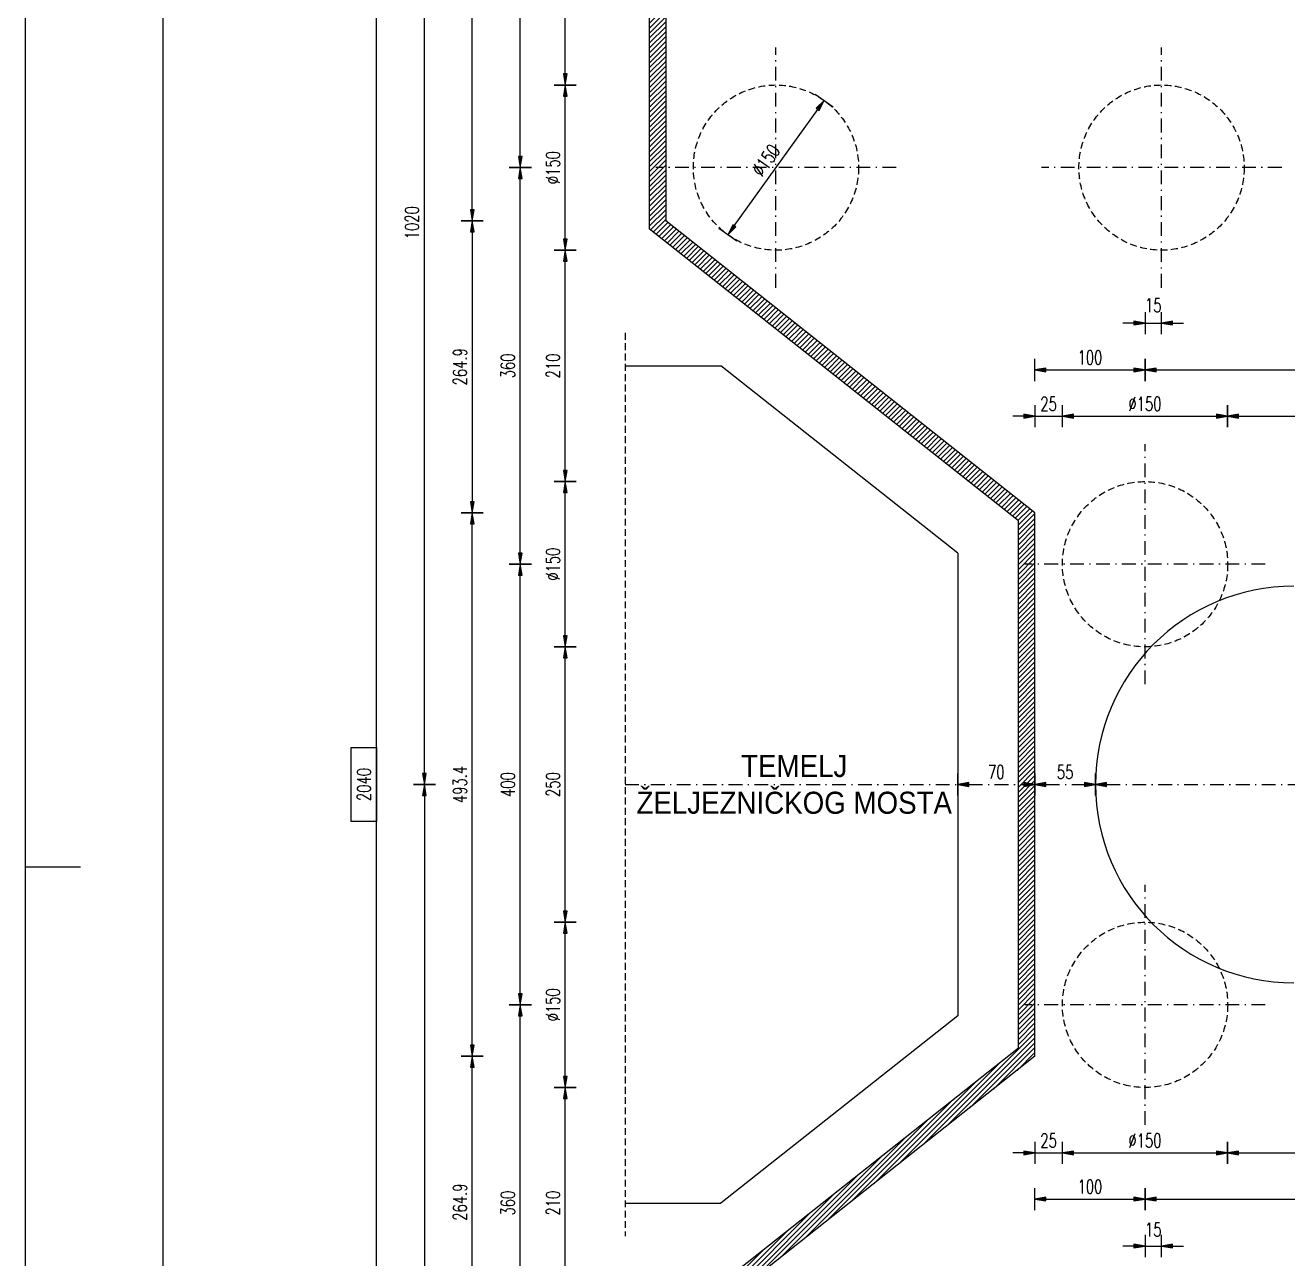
# Model space of a CAD drawing. Extents: x 729 to 13755, y 65128 to 68267.
# Drawn here: x 729 to 1875, y 66247 to 67367 of the extents above; entities that cross this region are included whole.
import ezdxf

# ---------------------------------------------------------------- set-up
doc = ezdxf.new("R2010")
doc.units = 0
doc.header["$LTSCALE"] = 50
doc.header["$PDMODE"] = 34
doc.header["$PDSIZE"] = 5
doc.linetypes.add('CENTER', pattern=[0.47, 0.25, -0.1, 0.02, -0.1])
doc.linetypes.add('HIDDEN2', pattern=[0.1875, 0.125, -0.0625])
doc.layers.get('DEFPOINTS').update_dxf_attribs({"linetype": 'CONTINUOUS'})
for name, color, linetype in [('BETON', 7, 'CONTINUOUS'), ('BETON TANKO', 40, 'CONTINUOUS'), ('FILE', 8, 'CONTINUOUS'), ('KOTE', 4, 'CONTINUOUS'), ('NEVIDLJIVO', 9, 'HIDDEN2'), ('OSI', 2, 'CENTER'), ('POM', 9, 'CONTINUOUS'), ('TEKST', 7, 'CONTINUOUS')]:
    doc.layers.add(name, color=color, linetype=linetype)
doc.styles.add('KOTE', font='romans.shx', dxfattribs={"width": 0.7})
doc.styles.get("Standard").update_dxf_attribs({"font": 'romans.shx', "width": 0.9})
doc.dimstyles.new('M50', dxfattribs={"dimscale": 100, "dimtxt": 0.125, "dimasz": 0.1, "dimexe": 0.4, "dimexo": 2, "dimgap": 0.05, "dimtad": 1, "dimdec": 1, "dimrnd": 0.01, "dimdsep": 46, "dimtxsty": 'KOTE', "dimblk1": 'S', "dimblk2": 'S', "dimsah": 1, "dimcen": 0.4, "dimdle": 0.4, "dimse1": 1, "dimse2": 1, "dimclrd": 8, "dimclre": 251, "dimclrt": 4, "dimadec": 0, "dimazin": 0, "dimtfac": 1, "dimtdec": 1, "dimtmove": 2, "dimatfit": 3, "dimldrblk": 'S', "dimfxl": 0, "dimtvp": 1, "dimtolj": 1, "dimtzin": 4, "dimarcsym": 0})

# ---------------------------------------------------------------- blocks, each defined once
blk = doc.blocks.new('S')
at = {"layer": 'KOTE', "color": 9}
blk.add_line((0, 1), (0, -1), dxfattribs=at)
blk.add_lwpolyline([(-1, 0.17), (-1, -0.17), (0, 0)], close=True, dxfattribs=at)
at = {"layer": 'KOTE', "color": 9, "linetype": 'ByBlock'}
blk.add_solid([(-1, 0.17), (-1, -0.17), (0, 0)], dxfattribs=at)
blk = doc.blocks.new('*D971')
at = {"layer": 'DEFPOINTS', "color": 0}
for p in [(1645.8, 66431.1, 0), (1310.8, 65657.8, 0), (1645.8, 65437.2)]:
    blk.add_point(p, dxfattribs=at)
at = {"layer": 'KOTE', "color": 8, "lineweight": -2}
blk.add_line((1320.8, 65437.2), (1635.8, 65437.2), dxfattribs=at)
at = {"layer": 'KOTE', "color": 8, "lineweight": -2, "xscale": 10, "yscale": 10, "zscale": 10, "rotation": 180}
blk.add_blockref('S', (1310.8, 65437.2), dxfattribs=at)
at = {"layer": 'KOTE', "color": 8, "lineweight": -2, "xscale": 10, "yscale": 10, "zscale": 10}
blk.add_blockref('S', (1645.8, 65437.2), dxfattribs=at)
at = {"layer": 'KOTE', "color": 4, "insert": (1478.3, 65448.5), "char_height": 12.5, "attachment_point": 5, "style": 'KOTE'}
blk.add_mtext('\\A1;335', dxfattribs=at)
blk = doc.blocks.new('*D972')
at = {"layer": 'DEFPOINTS', "color": 0}
for p in [(1645.8, 66431.1, 0), (2285.8, 65612.8, 0), (2285.8, 65437.2)]:
    blk.add_point(p, dxfattribs=at)
at = {"layer": 'KOTE', "color": 8, "lineweight": -2}
blk.add_line((1655.8, 65437.2), (2275.8, 65437.2), dxfattribs=at)
at = {"layer": 'KOTE', "color": 8, "lineweight": -2, "xscale": 10, "yscale": 10, "zscale": 10, "rotation": 180}
blk.add_blockref('S', (1645.8, 65437.2), dxfattribs=at)
at = {"layer": 'KOTE', "color": 8, "lineweight": -2, "xscale": 10, "yscale": 10, "zscale": 10}
blk.add_blockref('S', (2285.8, 65437.2), dxfattribs=at)
at = {"layer": 'KOTE', "color": 4, "insert": (1965.8, 65448.5), "char_height": 12.5, "attachment_point": 5, "style": 'KOTE'}
blk.add_mtext('\\A1;640', dxfattribs=at)
blk = doc.blocks.new('*D974')
at = {"layer": 'DEFPOINTS', "color": 0}
for p in [(1645.8, 66431.1, 0), (1310.8, 65657.8, 0), (1645.8, 65390.2)]:
    blk.add_point(p, dxfattribs=at)
at = {"layer": 'KOTE', "color": 8, "lineweight": -2}
blk.add_line((1320.8, 65390.2), (1635.8, 65390.2), dxfattribs=at)
at = {"layer": 'KOTE', "color": 8, "lineweight": -2, "xscale": 10, "yscale": 10, "zscale": 10, "rotation": 180}
blk.add_blockref('S', (1310.8, 65390.2), dxfattribs=at)
at = {"layer": 'KOTE', "color": 8, "lineweight": -2, "xscale": 10, "yscale": 10, "zscale": 10}
blk.add_blockref('S', (1645.8, 65390.2), dxfattribs=at)
at = {"layer": 'KOTE', "color": 4, "insert": (1478.3, 65401.4), "char_height": 12.5, "attachment_point": 5, "style": 'KOTE'}
blk.add_mtext('\\A1;335', dxfattribs=at)
blk = doc.blocks.new('*D975')
at = {"layer": 'DEFPOINTS', "color": 0}
for p in [(1645.8, 66431.1, 0), (3260.8, 65657.8, 0), (3260.8, 65390.2)]:
    blk.add_point(p, dxfattribs=at)
at = {"layer": 'KOTE', "color": 8, "lineweight": -2}
blk.add_line((1655.8, 65390.2), (3250.8, 65390.2), dxfattribs=at)
at = {"layer": 'KOTE', "color": 8, "lineweight": -2, "xscale": 10, "yscale": 10, "zscale": 10, "rotation": 180}
blk.add_blockref('S', (1645.8, 65390.2), dxfattribs=at)
at = {"layer": 'KOTE', "color": 8, "lineweight": -2, "xscale": 10, "yscale": 10, "zscale": 10}
blk.add_blockref('S', (3260.8, 65390.2), dxfattribs=at)
at = {"layer": 'KOTE', "color": 4, "insert": (2453.3, 65401.4), "char_height": 12.5, "attachment_point": 5, "style": 'KOTE'}
blk.add_mtext('\\A1;1615', dxfattribs=at)
blk = doc.blocks.new('*D988')
at = {"layer": 'DEFPOINTS', "color": 0}
for p in [(1454.5, 67298.8, 0), (1454.5, 67298.8), (1367.2, 67176.8, 0)]:
    blk.add_point(p, dxfattribs=at)
at = {"layer": 'KOTE', "color": 8, "lineweight": -2}
blk.add_line((1373, 67185), (1448.7, 67290.7), dxfattribs=at)
at = {"layer": 'KOTE', "color": 8, "lineweight": -2, "xscale": 10, "yscale": 10, "zscale": 10}
for p, rotation in [((1454.5, 67298.8), 54.38972525889533), ((1367.2, 67176.8), 234.3897252588954)]:
    blk.add_blockref('S', p, dxfattribs=dict(at, rotation=rotation))
at = {"layer": 'KOTE', "color": 4, "insert": (1401.7, 67244.4), "char_height": 12.5, "attachment_point": 5, "rotation": 54.3897, "style": 'KOTE'}
blk.add_mtext('\\A1;%%c150', dxfattribs=at)
blk = doc.blocks.new('*D1043')
at = {"layer": 'DEFPOINTS', "color": 0}
for p in [(1645.8, 67918.4), (1310.8, 67697.8, 0), (1645.8, 66924.5, 0)]:
    blk.add_point(p, dxfattribs=at)
at = {"layer": 'KOTE', "color": 8, "lineweight": -2}
blk.add_line((1320.8, 67918.4), (1635.8, 67918.4), dxfattribs=at)
at = {"layer": 'KOTE', "color": 8, "lineweight": -2, "xscale": 10, "yscale": 10, "zscale": 10, "rotation": 180}
blk.add_blockref('S', (1310.8, 67918.4), dxfattribs=at)
at = {"layer": 'KOTE', "color": 8, "lineweight": -2, "xscale": 10, "yscale": 10, "zscale": 10}
blk.add_blockref('S', (1645.8, 67918.4), dxfattribs=at)
at = {"layer": 'KOTE', "color": 4, "insert": (1478.3, 67929.6), "char_height": 12.5, "attachment_point": 5, "style": 'KOTE'}
blk.add_mtext('\\A1;335', dxfattribs=at)
blk = doc.blocks.new('*D1044')
at = {"layer": 'DEFPOINTS', "color": 0}
for p in [(2285.8, 67918.4), (2285.8, 67742.8, 0), (1645.8, 66924.5, 0)]:
    blk.add_point(p, dxfattribs=at)
at = {"layer": 'KOTE', "color": 8, "lineweight": -2}
blk.add_line((1655.8, 67918.4), (2275.8, 67918.4), dxfattribs=at)
at = {"layer": 'KOTE', "color": 8, "lineweight": -2, "xscale": 10, "yscale": 10, "zscale": 10, "rotation": 180}
blk.add_blockref('S', (1645.8, 67918.4), dxfattribs=at)
at = {"layer": 'KOTE', "color": 8, "lineweight": -2, "xscale": 10, "yscale": 10, "zscale": 10}
blk.add_blockref('S', (2285.8, 67918.4), dxfattribs=at)
at = {"layer": 'KOTE', "color": 4, "insert": (1965.8, 67929.6), "char_height": 12.5, "attachment_point": 5, "style": 'KOTE'}
blk.add_mtext('\\A1;640', dxfattribs=at)
blk = doc.blocks.new('*D1046')
at = {"layer": 'DEFPOINTS', "color": 0}
for p in [(1645.8, 67965.4), (1310.8, 67697.8, 0), (1645.8, 66924.5, 0)]:
    blk.add_point(p, dxfattribs=at)
at = {"layer": 'KOTE', "color": 8, "lineweight": -2}
blk.add_line((1320.8, 67965.4), (1635.8, 67965.4), dxfattribs=at)
at = {"layer": 'KOTE', "color": 8, "lineweight": -2, "xscale": 10, "yscale": 10, "zscale": 10, "rotation": 180}
blk.add_blockref('S', (1310.8, 67965.4), dxfattribs=at)
at = {"layer": 'KOTE', "color": 8, "lineweight": -2, "xscale": 10, "yscale": 10, "zscale": 10}
blk.add_blockref('S', (1645.8, 67965.4), dxfattribs=at)
at = {"layer": 'KOTE', "color": 4, "insert": (1478.3, 67976.7), "char_height": 12.5, "attachment_point": 5, "style": 'KOTE'}
blk.add_mtext('\\A1;335', dxfattribs=at)
blk = doc.blocks.new('*D1047')
at = {"layer": 'DEFPOINTS', "color": 0}
for p in [(3260.8, 67965.4), (3260.8, 67697.8, 0), (1645.8, 66924.5, 0)]:
    blk.add_point(p, dxfattribs=at)
at = {"layer": 'KOTE', "color": 8, "lineweight": -2}
blk.add_line((1655.8, 67965.4), (3250.8, 67965.4), dxfattribs=at)
at = {"layer": 'KOTE', "color": 8, "lineweight": -2, "xscale": 10, "yscale": 10, "zscale": 10, "rotation": 180}
blk.add_blockref('S', (1645.8, 67965.4), dxfattribs=at)
at = {"layer": 'KOTE', "color": 8, "lineweight": -2, "xscale": 10, "yscale": 10, "zscale": 10}
blk.add_blockref('S', (3260.8, 67965.4), dxfattribs=at)
at = {"layer": 'KOTE', "color": 4, "insert": (2453.3, 67976.7), "char_height": 12.5, "attachment_point": 5, "style": 'KOTE'}
blk.add_mtext('\\A1;1615', dxfattribs=at)
blk = doc.blocks.new('*D1054')
at = {"layer": 'DEFPOINTS', "color": 0}
for p in [(1219.6, 66402.8), (1745.8, 66402.8, 0), (1410.8, 66192.8, 0)]:
    blk.add_point(p, dxfattribs=at)
at = {"layer": 'KOTE', "color": 8, "lineweight": -2}
blk.add_line((1219.6, 66202.8), (1219.6, 66392.8), dxfattribs=at)
at = {"layer": 'KOTE', "color": 8, "lineweight": -2, "xscale": 10, "yscale": 10, "zscale": 10}
for p, rotation in [((1219.6, 66402.8), 90), ((1219.6, 66192.8), 270)]:
    blk.add_blockref('S', p, dxfattribs=dict(at, rotation=rotation))
at = {"layer": 'KOTE', "color": 4, "insert": (1208.4, 66297.8), "char_height": 12.5, "attachment_point": 5, "rotation": 90, "style": 'KOTE'}
blk.add_mtext('\\A1;210', dxfattribs=at)
blk = doc.blocks.new('*D1055')
at = {"layer": 'DEFPOINTS', "color": 0}
for p in [(1219.6, 66552.8), (1745.8, 66552.8, 0), (1745.8, 66402.8, 0)]:
    blk.add_point(p, dxfattribs=at)
at = {"layer": 'KOTE', "color": 8, "lineweight": -2}
blk.add_line((1219.6, 66412.8), (1219.6, 66542.8), dxfattribs=at)
at = {"layer": 'KOTE', "color": 8, "lineweight": -2, "xscale": 10, "yscale": 10, "zscale": 10}
for p, rotation in [((1219.6, 66552.8), 90), ((1219.6, 66402.8), 270)]:
    blk.add_blockref('S', p, dxfattribs=dict(at, rotation=rotation))
at = {"layer": 'KOTE', "color": 4, "insert": (1208.4, 66477.8), "char_height": 12.5, "attachment_point": 5, "rotation": 90, "style": 'KOTE'}
blk.add_mtext('\\A1;%%c150', dxfattribs=at)
blk = doc.blocks.new('*D1056')
at = {"layer": 'DEFPOINTS', "color": 0}
for p in [(1219.6, 66802.8), (1745.8, 66802.8, 0), (1745.8, 66552.8, 0)]:
    blk.add_point(p, dxfattribs=at)
at = {"layer": 'KOTE', "color": 8, "lineweight": -2}
blk.add_line((1219.6, 66562.8), (1219.6, 66792.8), dxfattribs=at)
at = {"layer": 'KOTE', "color": 8, "lineweight": -2, "xscale": 10, "yscale": 10, "zscale": 10}
for p, rotation in [((1219.6, 66802.8), 90), ((1219.6, 66552.8), 270)]:
    blk.add_blockref('S', p, dxfattribs=dict(at, rotation=rotation))
at = {"layer": 'KOTE', "color": 4, "insert": (1208.4, 66677.8), "char_height": 12.5, "attachment_point": 5, "rotation": 90, "style": 'KOTE'}
blk.add_mtext('\\A1;250', dxfattribs=at)
blk = doc.blocks.new('*D1057')
at = {"layer": 'DEFPOINTS', "color": 0}
for p in [(1219.6, 66952.8), (1745.8, 66952.8, 0), (1745.8, 66802.8, 0)]:
    blk.add_point(p, dxfattribs=at)
at = {"layer": 'KOTE', "color": 8, "lineweight": -2}
blk.add_line((1219.6, 66812.8), (1219.6, 66942.8), dxfattribs=at)
at = {"layer": 'KOTE', "color": 8, "lineweight": -2, "xscale": 10, "yscale": 10, "zscale": 10}
for p, rotation in [((1219.6, 66952.8), 90), ((1219.6, 66802.8), 270)]:
    blk.add_blockref('S', p, dxfattribs=dict(at, rotation=rotation))
at = {"layer": 'KOTE', "color": 4, "insert": (1208.4, 66877.8), "char_height": 12.5, "attachment_point": 5, "rotation": 90, "style": 'KOTE'}
blk.add_mtext('\\A1;%%c150', dxfattribs=at)
blk = doc.blocks.new('*D1058')
at = {"layer": 'DEFPOINTS', "color": 0}
for p in [(1219.6, 67162.8), (1410.8, 67162.8, 0), (1745.8, 66952.8, 0)]:
    blk.add_point(p, dxfattribs=at)
at = {"layer": 'KOTE', "color": 8, "lineweight": -2}
blk.add_line((1219.6, 66962.8), (1219.6, 67152.8), dxfattribs=at)
at = {"layer": 'KOTE', "color": 8, "lineweight": -2, "xscale": 10, "yscale": 10, "zscale": 10}
for p, rotation in [((1219.6, 67162.8), 90), ((1219.6, 66952.8), 270)]:
    blk.add_blockref('S', p, dxfattribs=dict(at, rotation=rotation))
at = {"layer": 'KOTE', "color": 4, "insert": (1208.4, 67057.8), "char_height": 12.5, "attachment_point": 5, "rotation": 90, "style": 'KOTE'}
blk.add_mtext('\\A1;210', dxfattribs=at)
blk = doc.blocks.new('*D1059')
at = {"layer": 'DEFPOINTS', "color": 0}
for p in [(1219.6, 67312.8), (1410.8, 67312.8, 0), (1410.8, 67162.8, 0)]:
    blk.add_point(p, dxfattribs=at)
at = {"layer": 'KOTE', "color": 8, "lineweight": -2}
blk.add_line((1219.6, 67172.8), (1219.6, 67302.8), dxfattribs=at)
at = {"layer": 'KOTE', "color": 8, "lineweight": -2, "xscale": 10, "yscale": 10, "zscale": 10}
for p, rotation in [((1219.6, 67312.8), 90), ((1219.6, 67162.8), 270)]:
    blk.add_blockref('S', p, dxfattribs=dict(at, rotation=rotation))
at = {"layer": 'KOTE', "color": 4, "insert": (1208.4, 67237.8), "char_height": 12.5, "attachment_point": 5, "rotation": 90, "style": 'KOTE'}
blk.add_mtext('\\A1;%%c150', dxfattribs=at)
blk = doc.blocks.new('*D1060')
at = {"layer": 'DEFPOINTS', "color": 0}
for p in [(1219.6, 67522.8), (1410.8, 67522.8, 0), (1410.8, 67312.8, 0)]:
    blk.add_point(p, dxfattribs=at)
at = {"layer": 'KOTE', "color": 8, "lineweight": -2}
blk.add_line((1219.6, 67322.8), (1219.6, 67512.8), dxfattribs=at)
at = {"layer": 'KOTE', "color": 8, "lineweight": -2, "xscale": 10, "yscale": 10, "zscale": 10}
for p, rotation in [((1219.6, 67522.8), 90), ((1219.6, 67312.8), 270)]:
    blk.add_blockref('S', p, dxfattribs=dict(at, rotation=rotation))
at = {"layer": 'KOTE', "color": 4, "insert": (1208.4, 67417.8), "char_height": 12.5, "attachment_point": 5, "rotation": 90, "style": 'KOTE'}
blk.add_mtext('\\A1;210', dxfattribs=at)
blk = doc.blocks.new('*D1066')
at = {"layer": 'DEFPOINTS', "color": 0}
for p in [(1178.8, 66477.8), (1636.8, 66477.8, 0), (1301.8, 66117.8, 0)]:
    blk.add_point(p, dxfattribs=at)
at = {"layer": 'KOTE', "color": 8, "lineweight": -2}
blk.add_line((1178.8, 66127.8), (1178.8, 66467.8), dxfattribs=at)
at = {"layer": 'KOTE', "color": 8, "lineweight": -2, "xscale": 10, "yscale": 10, "zscale": 10}
for p, rotation in [((1178.8, 66477.8), 90), ((1178.8, 66117.8), 270)]:
    blk.add_blockref('S', p, dxfattribs=dict(at, rotation=rotation))
at = {"layer": 'KOTE', "color": 4, "insert": (1167.5, 66297.8), "char_height": 12.5, "attachment_point": 5, "rotation": 90, "style": 'KOTE'}
blk.add_mtext('\\A1;360', dxfattribs=at)
blk = doc.blocks.new('*D1067')
at = {"layer": 'DEFPOINTS', "color": 0}
for p in [(1178.8, 66877.8), (1636.8, 66877.8, 0), (1636.8, 66477.8, 0)]:
    blk.add_point(p, dxfattribs=at)
at = {"layer": 'KOTE', "color": 8, "lineweight": -2}
blk.add_line((1178.8, 66487.8), (1178.8, 66867.8), dxfattribs=at)
at = {"layer": 'KOTE', "color": 8, "lineweight": -2, "xscale": 10, "yscale": 10, "zscale": 10}
for p, rotation in [((1178.8, 66877.8), 90), ((1178.8, 66477.8), 270)]:
    blk.add_blockref('S', p, dxfattribs=dict(at, rotation=rotation))
at = {"layer": 'KOTE', "color": 4, "insert": (1167.5, 66677.8), "char_height": 12.5, "attachment_point": 5, "rotation": 90, "style": 'KOTE'}
blk.add_mtext('\\A1;400', dxfattribs=at)
blk = doc.blocks.new('*D1068')
at = {"layer": 'DEFPOINTS', "color": 0}
for p in [(1178.8, 67237.8), (1301.8, 67237.8, 0), (1636.8, 66877.8, 0)]:
    blk.add_point(p, dxfattribs=at)
at = {"layer": 'KOTE', "color": 8, "lineweight": -2}
blk.add_line((1178.8, 66887.8), (1178.8, 67227.8), dxfattribs=at)
at = {"layer": 'KOTE', "color": 8, "lineweight": -2, "xscale": 10, "yscale": 10, "zscale": 10}
for p, rotation in [((1178.8, 67237.8), 90), ((1178.8, 66877.8), 270)]:
    blk.add_blockref('S', p, dxfattribs=dict(at, rotation=rotation))
at = {"layer": 'KOTE', "color": 4, "insert": (1167.5, 67057.8), "char_height": 12.5, "attachment_point": 5, "rotation": 90, "style": 'KOTE'}
blk.add_mtext('\\A1;360', dxfattribs=at)
blk = doc.blocks.new('*D1069')
at = {"layer": 'DEFPOINTS', "color": 0}
for p in [(1178.8, 67597.8), (1301.8, 67597.8, 0), (1301.8, 67237.8, 0)]:
    blk.add_point(p, dxfattribs=at)
at = {"layer": 'KOTE', "color": 8, "lineweight": -2}
blk.add_line((1178.8, 67247.8), (1178.8, 67587.8), dxfattribs=at)
at = {"layer": 'KOTE', "color": 8, "lineweight": -2, "xscale": 10, "yscale": 10, "zscale": 10}
for p, rotation in [((1178.8, 67597.8), 90), ((1178.8, 67237.8), 270)]:
    blk.add_blockref('S', p, dxfattribs=dict(at, rotation=rotation))
at = {"layer": 'KOTE', "color": 4, "insert": (1167.5, 67417.8), "char_height": 12.5, "attachment_point": 5, "rotation": 90, "style": 'KOTE'}
blk.add_mtext('\\A1;360', dxfattribs=at)
blk = doc.blocks.new('*D1071')
at = {"layer": 'DEFPOINTS', "color": 0}
for p in [(1135.2, 67697.8), (1310.8, 67697.8, 0), (1310.8, 67189.4, 0)]:
    blk.add_point(p, dxfattribs=at)
at = {"layer": 'KOTE', "color": 8, "lineweight": -2}
blk.add_line((1135.2, 67199.4), (1135.2, 67687.8), dxfattribs=at)
at = {"layer": 'KOTE', "color": 8, "lineweight": -2, "xscale": 10, "yscale": 10, "zscale": 10}
for p, rotation in [((1135.2, 67697.8), 90), ((1135.2, 67189.4), 270)]:
    blk.add_blockref('S', p, dxfattribs=dict(at, rotation=rotation))
at = {"layer": 'KOTE', "color": 4, "insert": (1124, 67443.6), "char_height": 12.5, "attachment_point": 5, "rotation": 90, "style": 'KOTE'}
blk.add_mtext('\\A1;508.4', dxfattribs=at)
blk = doc.blocks.new('*D1072')
at = {"layer": 'DEFPOINTS', "color": 0}
for p in [(1310.8, 67189.4, 0), (1135.2, 66924.5), (1645.8, 66924.5, 0)]:
    blk.add_point(p, dxfattribs=at)
at = {"layer": 'KOTE', "color": 8, "lineweight": -2}
blk.add_line((1135.2, 67179.4), (1135.2, 66934.5), dxfattribs=at)
at = {"layer": 'KOTE', "color": 8, "lineweight": -2, "xscale": 10, "yscale": 10, "zscale": 10}
for p, rotation in [((1135.2, 67189.4), 90), ((1135.2, 66924.5), 270)]:
    blk.add_blockref('S', p, dxfattribs=dict(at, rotation=rotation))
at = {"layer": 'KOTE', "color": 4, "insert": (1124, 67057), "char_height": 12.5, "attachment_point": 5, "rotation": 90, "style": 'KOTE'}
blk.add_mtext('\\A1;264.9', dxfattribs=at)
blk = doc.blocks.new('*D1073')
at = {"layer": 'DEFPOINTS', "color": 0}
for p in [(1091.7, 67697.8), (1310.8, 67697.8, 0), (1273.8, 66677.8, 0)]:
    blk.add_point(p, dxfattribs=at)
at = {"layer": 'KOTE', "color": 8, "lineweight": -2}
blk.add_line((1091.7, 66687.8), (1091.7, 67687.8), dxfattribs=at)
at = {"layer": 'KOTE', "color": 8, "lineweight": -2, "xscale": 10, "yscale": 10, "zscale": 10}
for p, rotation in [((1091.7, 67697.8), 90), ((1091.7, 66677.8), 270)]:
    blk.add_blockref('S', p, dxfattribs=dict(at, rotation=rotation))
at = {"layer": 'KOTE', "color": 4, "insert": (1080.5, 67187.8), "char_height": 12.5, "attachment_point": 5, "rotation": 90, "style": 'KOTE'}
blk.add_mtext('\\A1;1020', dxfattribs=at)
blk = doc.blocks.new('*D1074')
at = {"layer": 'DEFPOINTS', "color": 0}
for p in [(1273.8, 66677.8, 0), (1091.7, 65657.8), (1310.8, 65657.8, 0)]:
    blk.add_point(p, dxfattribs=at)
at = {"layer": 'KOTE', "color": 8, "lineweight": -2}
blk.add_line((1091.7, 66667.8), (1091.7, 65667.8), dxfattribs=at)
at = {"layer": 'KOTE', "color": 8, "lineweight": -2, "xscale": 10, "yscale": 10, "zscale": 10}
for p, rotation in [((1091.7, 66677.8), 90), ((1091.7, 65657.8), 270)]:
    blk.add_blockref('S', p, dxfattribs=dict(at, rotation=rotation))
at = {"layer": 'KOTE', "color": 4, "insert": (1080.5, 66167.8), "char_height": 12.5, "attachment_point": 5, "rotation": 90, "style": 'KOTE'}
blk.add_mtext('\\A1;1020', dxfattribs=at)
blk = doc.blocks.new('*D1075')
at = {"layer": 'DEFPOINTS', "color": 0}
for p in [(1048.2, 67697.8), (1310.8, 67697.8, 0), (1310.8, 65657.8, 0)]:
    blk.add_point(p, dxfattribs=at)
at = {"layer": 'KOTE', "color": 8, "lineweight": -2}
blk.add_line((1048.2, 65667.8), (1048.2, 67687.8), dxfattribs=at)
at = {"layer": 'KOTE', "color": 8, "lineweight": -2, "xscale": 10, "yscale": 10, "zscale": 10}
for p, rotation in [((1048.2, 67697.8), 90), ((1048.2, 65657.8), 270)]:
    blk.add_blockref('S', p, dxfattribs=dict(at, rotation=rotation))
at = {"layer": 'KOTE', "color": 4, "insert": (1036.9, 66677.8), "char_height": 12.5, "attachment_point": 5, "rotation": 90, "style": 'KOTE'}
blk.add_mtext('\\A1;2040', dxfattribs=at)
blk = doc.blocks.new('*D1077')
at = {"layer": 'DEFPOINTS', "color": 0}
for p in [(1135.2, 66431.1), (1645.8, 66431.1, 0), (1310.8, 66166.2, 0)]:
    blk.add_point(p, dxfattribs=at)
at = {"layer": 'KOTE', "color": 8, "lineweight": -2}
blk.add_line((1135.2, 66176.2), (1135.2, 66421.1), dxfattribs=at)
at = {"layer": 'KOTE', "color": 8, "lineweight": -2, "xscale": 10, "yscale": 10, "zscale": 10}
for p, rotation in [((1135.2, 66431.1), 90), ((1135.2, 66166.2), 270)]:
    blk.add_blockref('S', p, dxfattribs=dict(at, rotation=rotation))
at = {"layer": 'KOTE', "color": 4, "insert": (1124, 66298.7), "char_height": 12.5, "attachment_point": 5, "rotation": 90, "style": 'KOTE'}
blk.add_mtext('\\A1;264.9', dxfattribs=at)
blk = doc.blocks.new('*D1078')
at = {"layer": 'DEFPOINTS', "color": 0}
for p in [(1135.2, 66924.5), (1645.8, 66924.5, 0), (1645.8, 66431.1, 0)]:
    blk.add_point(p, dxfattribs=at)
at = {"layer": 'KOTE', "color": 8, "lineweight": -2}
blk.add_line((1135.2, 66441.1), (1135.2, 66914.5), dxfattribs=at)
at = {"layer": 'KOTE', "color": 8, "lineweight": -2, "xscale": 10, "yscale": 10, "zscale": 10}
for p, rotation in [((1135.2, 66924.5), 90), ((1135.2, 66431.1), 270)]:
    blk.add_blockref('S', p, dxfattribs=dict(at, rotation=rotation))
at = {"layer": 'KOTE', "color": 4, "insert": (1124, 66677.8), "char_height": 12.5, "attachment_point": 5, "rotation": 90, "style": 'KOTE'}
blk.add_mtext('\\A1;493.4', dxfattribs=at)
blk = doc.blocks.new('*D1079')
at = {"layer": 'DEFPOINTS', "color": 0}
for p in [(1575.8, 66677.8, 0), (1645.8, 66677.8, 0), (1645.8, 66677.8)]:
    blk.add_point(p, dxfattribs=at)
at = {"layer": 'OSI', "color": 8, "lineweight": -2}
blk.add_line((1585.8, 66677.8), (1635.8, 66677.8), dxfattribs=at)
at = {"layer": 'OSI', "color": 8, "lineweight": -2, "xscale": 10, "yscale": 10, "zscale": 10, "rotation": 180}
blk.add_blockref('S', (1575.8, 66677.8), dxfattribs=at)
at = {"layer": 'OSI', "color": 8, "lineweight": -2, "xscale": 10, "yscale": 10, "zscale": 10}
blk.add_blockref('S', (1645.8, 66677.8), dxfattribs=at)
at = {"layer": 'OSI', "color": 4, "insert": (1610.8, 66689.1), "char_height": 12.5, "attachment_point": 5, "style": 'KOTE'}
blk.add_mtext('\\A1;70', dxfattribs=at)
blk = doc.blocks.new('*D1080')
at = {"layer": 'DEFPOINTS', "color": 0}
for p in [(1645.8, 66677.8, 0), (1700.8, 66677.8, 0), (1700.8, 66677.8)]:
    blk.add_point(p, dxfattribs=at)
at = {"layer": 'OSI', "color": 8, "lineweight": -2}
blk.add_line((1655.8, 66677.8), (1690.8, 66677.8), dxfattribs=at)
at = {"layer": 'OSI', "color": 8, "lineweight": -2, "xscale": 10, "yscale": 10, "zscale": 10, "rotation": 180}
blk.add_blockref('S', (1645.8, 66677.8), dxfattribs=at)
at = {"layer": 'OSI', "color": 8, "lineweight": -2, "xscale": 10, "yscale": 10, "zscale": 10}
blk.add_blockref('S', (1700.8, 66677.8), dxfattribs=at)
at = {"layer": 'OSI', "color": 4, "insert": (1673.3, 66689.1), "char_height": 12.5, "attachment_point": 5, "style": 'KOTE'}
blk.add_mtext('\\A1;55', dxfattribs=at)
blk = doc.blocks.new('*D1081')
at = {"layer": 'DEFPOINTS', "color": 0}
for p in [(1700.8, 66677.8, 0), (2870.8, 66677.8, 0), (2870.8, 66677.8)]:
    blk.add_point(p, dxfattribs=at)
at = {"layer": 'OSI', "color": 8, "lineweight": -2}
blk.add_line((1710.8, 66677.8), (2860.8, 66677.8), dxfattribs=at)
at = {"layer": 'OSI', "color": 8, "lineweight": -2, "xscale": 10, "yscale": 10, "zscale": 10, "rotation": 180}
blk.add_blockref('S', (1700.8, 66677.8), dxfattribs=at)
at = {"layer": 'OSI', "color": 8, "lineweight": -2, "xscale": 10, "yscale": 10, "zscale": 10}
blk.add_blockref('S', (2870.8, 66677.8), dxfattribs=at)
at = {"layer": 'OSI', "color": 4, "insert": (2325.6, 66689.1), "char_height": 12.5, "attachment_point": 5, "style": 'KOTE'}
blk.add_mtext('\\A1;1170', dxfattribs=at)
blk = doc.blocks.new('*D1083')
at = {"layer": 'DEFPOINTS', "color": 0}
for p in [(1670.8, 67012.2), (1645.8, 66924.5, 0), (1670.8, 66877.8, 0)]:
    blk.add_point(p, dxfattribs=at)
at = {"layer": 'KOTE', "color": 8, "lineweight": -2}
for p, q in [((1635.8, 67012.2), (1625.8, 67012.2)), ((1645.8, 67012.2), (1670.8, 67012.2)), ((1680.8, 67012.2), (1690.8, 67012.2))]:
    blk.add_line(p, q, dxfattribs=at)
at = {"layer": 'KOTE', "color": 8, "lineweight": -2, "xscale": 10, "yscale": 10, "zscale": 10}
blk.add_blockref('S', (1645.8, 67012.2), dxfattribs=at)
at = {"layer": 'KOTE', "color": 8, "lineweight": -2, "xscale": 10, "yscale": 10, "zscale": 10, "rotation": 180}
blk.add_blockref('S', (1670.8, 67012.2), dxfattribs=at)
at = {"layer": 'KOTE', "color": 4, "insert": (1658.3, 67023.4), "char_height": 12.5, "attachment_point": 5, "style": 'KOTE'}
blk.add_mtext('\\A1;25', dxfattribs=at)
blk = doc.blocks.new('*D1084')
at = {"layer": 'DEFPOINTS', "color": 0}
for p in [(1820.8, 67012.2), (1670.8, 66877.8, 0), (1820.8, 66877.8, 0)]:
    blk.add_point(p, dxfattribs=at)
at = {"layer": 'KOTE', "color": 8, "lineweight": -2}
blk.add_line((1680.8, 67012.2), (1810.8, 67012.2), dxfattribs=at)
at = {"layer": 'KOTE', "color": 8, "lineweight": -2, "xscale": 10, "yscale": 10, "zscale": 10, "rotation": 180}
blk.add_blockref('S', (1670.8, 67012.2), dxfattribs=at)
at = {"layer": 'KOTE', "color": 8, "lineweight": -2, "xscale": 10, "yscale": 10, "zscale": 10}
blk.add_blockref('S', (1820.8, 67012.2), dxfattribs=at)
at = {"layer": 'KOTE', "color": 4, "insert": (1745.8, 67023.4), "char_height": 12.5, "attachment_point": 5, "style": 'KOTE'}
blk.add_mtext('\\A1;%%c150', dxfattribs=at)
blk = doc.blocks.new('*D1085')
at = {"layer": 'DEFPOINTS', "color": 0}
for p in [(2030.8, 67012.2), (1820.8, 66877.8, 0), (2030.8, 66877.8, 0)]:
    blk.add_point(p, dxfattribs=at)
at = {"layer": 'KOTE', "color": 8, "lineweight": -2}
blk.add_line((1830.8, 67012.2), (2020.8, 67012.2), dxfattribs=at)
at = {"layer": 'KOTE', "color": 8, "lineweight": -2, "xscale": 10, "yscale": 10, "zscale": 10, "rotation": 180}
blk.add_blockref('S', (1820.8, 67012.2), dxfattribs=at)
at = {"layer": 'KOTE', "color": 8, "lineweight": -2, "xscale": 10, "yscale": 10, "zscale": 10}
blk.add_blockref('S', (2030.8, 67012.2), dxfattribs=at)
at = {"layer": 'KOTE', "color": 4, "insert": (1925.8, 67023.4), "char_height": 12.5, "attachment_point": 5, "style": 'KOTE'}
blk.add_mtext('\\A1;210', dxfattribs=at)
blk = doc.blocks.new('*D1094')
at = {"layer": 'DEFPOINTS', "color": 0}
for p in [(1745.8, 67054.1), (1745.8, 66986.8, 0), (1645.8, 66924.5, 0)]:
    blk.add_point(p, dxfattribs=at)
at = {"layer": 'KOTE', "color": 8, "lineweight": -2}
blk.add_line((1655.8, 67054.1), (1735.8, 67054.1), dxfattribs=at)
at = {"layer": 'KOTE', "color": 8, "lineweight": -2, "xscale": 10, "yscale": 10, "zscale": 10, "rotation": 180}
blk.add_blockref('S', (1645.8, 67054.1), dxfattribs=at)
at = {"layer": 'KOTE', "color": 8, "lineweight": -2, "xscale": 10, "yscale": 10, "zscale": 10}
blk.add_blockref('S', (1745.8, 67054.1), dxfattribs=at)
at = {"layer": 'KOTE', "color": 4, "insert": (1695.8, 67065.4), "char_height": 12.5, "attachment_point": 5, "style": 'KOTE'}
blk.add_mtext('\\A1;100', dxfattribs=at)
blk = doc.blocks.new('*D1095')
at = {"layer": 'DEFPOINTS', "color": 0}
for p in [(2105.8, 67054.1), (1745.8, 66986.8, 0), (2105.8, 66986.8, 0)]:
    blk.add_point(p, dxfattribs=at)
at = {"layer": 'KOTE', "color": 8, "lineweight": -2}
blk.add_line((1755.8, 67054.1), (2095.8, 67054.1), dxfattribs=at)
at = {"layer": 'KOTE', "color": 8, "lineweight": -2, "xscale": 10, "yscale": 10, "zscale": 10, "rotation": 180}
blk.add_blockref('S', (1745.8, 67054.1), dxfattribs=at)
at = {"layer": 'KOTE', "color": 8, "lineweight": -2, "xscale": 10, "yscale": 10, "zscale": 10}
blk.add_blockref('S', (2105.8, 67054.1), dxfattribs=at)
at = {"layer": 'KOTE', "color": 4, "insert": (1925.8, 67065.4), "char_height": 12.5, "attachment_point": 5, "style": 'KOTE'}
blk.add_mtext('\\A1;360', dxfattribs=at)
blk = doc.blocks.new('*D1102')
at = {"layer": 'DEFPOINTS', "color": 0}
for p in [(1760.8, 67128.8, 0), (1760.8, 67096.7), (1745.8, 66986.8, 0)]:
    blk.add_point(p, dxfattribs=at)
at = {"layer": 'KOTE', "color": 8, "lineweight": -2}
for p, q in [((1735.8, 67096.7), (1725.8, 67096.7)), ((1745.8, 67096.7), (1760.8, 67096.7)), ((1770.8, 67096.7), (1780.8, 67096.7))]:
    blk.add_line(p, q, dxfattribs=at)
at = {"layer": 'KOTE', "color": 8, "lineweight": -2, "xscale": 10, "yscale": 10, "zscale": 10}
blk.add_blockref('S', (1745.8, 67096.7), dxfattribs=at)
at = {"layer": 'KOTE', "color": 8, "lineweight": -2, "xscale": 10, "yscale": 10, "zscale": 10, "rotation": 180}
blk.add_blockref('S', (1760.8, 67096.7), dxfattribs=at)
at = {"layer": 'KOTE', "color": 4, "insert": (1753.3, 67112.9), "char_height": 12.5, "attachment_point": 5, "style": 'KOTE'}
blk.add_mtext('\\A1;15', dxfattribs=at)
blk = doc.blocks.new('*D1103')
at = {"layer": 'DEFPOINTS', "color": 0}
for p in [(1645.8, 66924.5, 0), (1880.8, 66857.8, 0), (1934.3, 66857.8)]:
    blk.add_point(p, dxfattribs=at)
at = {"layer": 'KOTE', "color": 8, "lineweight": -2}
blk.add_line((1934.3, 66914.5), (1934.3, 66867.8), dxfattribs=at)
at = {"layer": 'KOTE', "color": 8, "lineweight": -2, "xscale": 10, "yscale": 10, "zscale": 10}
for p, rotation in [((1934.3, 66924.5), 90), ((1934.3, 66857.8), 270)]:
    blk.add_blockref('S', p, dxfattribs=dict(at, rotation=rotation))
at = {"layer": 'KOTE', "color": 4, "insert": (1923.1, 66891.2), "char_height": 12.5, "attachment_point": 5, "rotation": 90, "style": 'KOTE'}
blk.add_mtext('\\A1;66.7', dxfattribs=at)
blk = doc.blocks.new('*D1105')
at = {"layer": 'DEFPOINTS', "color": 0}
for p in [(1934.3, 66497.8, 0), (1645.8, 66431.1, 0), (1934.3, 66431.1)]:
    blk.add_point(p, dxfattribs=at)
at = {"layer": 'KOTE', "color": 8, "lineweight": -2}
blk.add_line((1934.3, 66487.8), (1934.3, 66441.1), dxfattribs=at)
at = {"layer": 'KOTE', "color": 8, "lineweight": -2, "xscale": 10, "yscale": 10, "zscale": 10}
for p, rotation in [((1934.3, 66497.8), 90), ((1934.3, 66431.1), 270)]:
    blk.add_blockref('S', p, dxfattribs=dict(at, rotation=rotation))
at = {"layer": 'KOTE', "color": 4, "insert": (1923.1, 66464.5), "char_height": 12.5, "attachment_point": 5, "rotation": 90, "style": 'KOTE'}
blk.add_mtext('\\A1;66.7', dxfattribs=at)
blk = doc.blocks.new('*D1106')
at = {"layer": 'DEFPOINTS', "color": 0}
for p in [(1670.8, 66477.8, 0), (1645.8, 66431.1, 0), (1670.8, 66343.4)]:
    blk.add_point(p, dxfattribs=at)
at = {"layer": 'KOTE', "color": 8, "lineweight": -2}
for p, q in [((1635.8, 66343.4), (1625.8, 66343.4)), ((1645.8, 66343.4), (1670.8, 66343.4)), ((1680.8, 66343.4), (1690.8, 66343.4))]:
    blk.add_line(p, q, dxfattribs=at)
at = {"layer": 'KOTE', "color": 8, "lineweight": -2, "xscale": 10, "yscale": 10, "zscale": 10}
blk.add_blockref('S', (1645.8, 66343.4), dxfattribs=at)
at = {"layer": 'KOTE', "color": 8, "lineweight": -2, "xscale": 10, "yscale": 10, "zscale": 10, "rotation": 180}
blk.add_blockref('S', (1670.8, 66343.4), dxfattribs=at)
at = {"layer": 'KOTE', "color": 4, "insert": (1658.3, 66354.7), "char_height": 12.5, "attachment_point": 5, "style": 'KOTE'}
blk.add_mtext('\\A1;25', dxfattribs=at)
blk = doc.blocks.new('*D1107')
at = {"layer": 'DEFPOINTS', "color": 0}
for p in [(1670.8, 66477.8, 0), (1820.8, 66477.8, 0), (1820.8, 66343.4)]:
    blk.add_point(p, dxfattribs=at)
at = {"layer": 'KOTE', "color": 8, "lineweight": -2}
blk.add_line((1680.8, 66343.4), (1810.8, 66343.4), dxfattribs=at)
at = {"layer": 'KOTE', "color": 8, "lineweight": -2, "xscale": 10, "yscale": 10, "zscale": 10, "rotation": 180}
blk.add_blockref('S', (1670.8, 66343.4), dxfattribs=at)
at = {"layer": 'KOTE', "color": 8, "lineweight": -2, "xscale": 10, "yscale": 10, "zscale": 10}
blk.add_blockref('S', (1820.8, 66343.4), dxfattribs=at)
at = {"layer": 'KOTE', "color": 4, "insert": (1745.8, 66354.7), "char_height": 12.5, "attachment_point": 5, "style": 'KOTE'}
blk.add_mtext('\\A1;%%c150', dxfattribs=at)
blk = doc.blocks.new('*D1108')
at = {"layer": 'DEFPOINTS', "color": 0}
for p in [(1820.8, 66477.8, 0), (2030.8, 66477.8, 0), (2030.8, 66343.4)]:
    blk.add_point(p, dxfattribs=at)
at = {"layer": 'KOTE', "color": 8, "lineweight": -2}
blk.add_line((1830.8, 66343.4), (2020.8, 66343.4), dxfattribs=at)
at = {"layer": 'KOTE', "color": 8, "lineweight": -2, "xscale": 10, "yscale": 10, "zscale": 10, "rotation": 180}
blk.add_blockref('S', (1820.8, 66343.4), dxfattribs=at)
at = {"layer": 'KOTE', "color": 8, "lineweight": -2, "xscale": 10, "yscale": 10, "zscale": 10}
blk.add_blockref('S', (2030.8, 66343.4), dxfattribs=at)
at = {"layer": 'KOTE', "color": 4, "insert": (1925.8, 66354.7), "char_height": 12.5, "attachment_point": 5, "style": 'KOTE'}
blk.add_mtext('\\A1;210', dxfattribs=at)
blk = doc.blocks.new('*D1117')
at = {"layer": 'DEFPOINTS', "color": 0}
for p in [(1645.8, 66431.1, 0), (1745.8, 66368.8, 0), (1745.8, 66301.5)]:
    blk.add_point(p, dxfattribs=at)
at = {"layer": 'KOTE', "color": 8, "lineweight": -2}
blk.add_line((1655.8, 66301.5), (1735.8, 66301.5), dxfattribs=at)
at = {"layer": 'KOTE', "color": 8, "lineweight": -2, "xscale": 10, "yscale": 10, "zscale": 10, "rotation": 180}
blk.add_blockref('S', (1645.8, 66301.5), dxfattribs=at)
at = {"layer": 'KOTE', "color": 8, "lineweight": -2, "xscale": 10, "yscale": 10, "zscale": 10}
blk.add_blockref('S', (1745.8, 66301.5), dxfattribs=at)
at = {"layer": 'KOTE', "color": 4, "insert": (1695.8, 66312.7), "char_height": 12.5, "attachment_point": 5, "style": 'KOTE'}
blk.add_mtext('\\A1;100', dxfattribs=at)
blk = doc.blocks.new('*D1118')
at = {"layer": 'DEFPOINTS', "color": 0}
for p in [(1745.8, 66368.8, 0), (2105.8, 66368.8, 0), (2105.8, 66301.5)]:
    blk.add_point(p, dxfattribs=at)
at = {"layer": 'KOTE', "color": 8, "lineweight": -2}
blk.add_line((1755.8, 66301.5), (2095.8, 66301.5), dxfattribs=at)
at = {"layer": 'KOTE', "color": 8, "lineweight": -2, "xscale": 10, "yscale": 10, "zscale": 10, "rotation": 180}
blk.add_blockref('S', (1745.8, 66301.5), dxfattribs=at)
at = {"layer": 'KOTE', "color": 8, "lineweight": -2, "xscale": 10, "yscale": 10, "zscale": 10}
blk.add_blockref('S', (2105.8, 66301.5), dxfattribs=at)
at = {"layer": 'KOTE', "color": 4, "insert": (1925.8, 66312.7), "char_height": 12.5, "attachment_point": 5, "style": 'KOTE'}
blk.add_mtext('\\A1;360', dxfattribs=at)
blk = doc.blocks.new('*D1125')
at = {"layer": 'DEFPOINTS', "color": 0}
for p in [(1745.8, 66368.8, 0), (1760.8, 66258.9), (1760.8, 66226.8, 0)]:
    blk.add_point(p, dxfattribs=at)
at = {"layer": 'KOTE', "color": 8, "lineweight": -2}
for p, q in [((1735.8, 66258.9), (1725.8, 66258.9)), ((1745.8, 66258.9), (1760.8, 66258.9)), ((1770.8, 66258.9), (1780.8, 66258.9))]:
    blk.add_line(p, q, dxfattribs=at)
at = {"layer": 'KOTE', "color": 8, "lineweight": -2, "xscale": 10, "yscale": 10, "zscale": 10}
blk.add_blockref('S', (1745.8, 66258.9), dxfattribs=at)
at = {"layer": 'KOTE', "color": 8, "lineweight": -2, "xscale": 10, "yscale": 10, "zscale": 10, "rotation": 180}
blk.add_blockref('S', (1760.8, 66258.9), dxfattribs=at)
at = {"layer": 'KOTE', "color": 4, "insert": (1753.3, 66273.8), "char_height": 12.5, "attachment_point": 5, "style": 'KOTE'}
blk.add_mtext('\\A1;15', dxfattribs=at)

msp = doc.modelspace()

# ---------------------------------------------------------------- hatches: boundary and pattern name
at = {"layer": 'POM'}
h = msp.add_hatch(dxfattribs=at)
h.set_pattern_fill('ANSI31', color=256, style=0)
h.set_pattern_definition([(45, (-13030.083, 3112.5187), (-2.24506403, 2.24506403), [])])
h.paths.add_polyline_path([(1295.84, 65642.81), (3275.84, 65642.81), (3275.84, 67712.81), (1295.84, 67712.81), (1295.84, 67182.13), (1630.84, 66917.25), (1630.84, 66438.37), (1295.84, 66173.48)])
h.paths.add_polyline_path([(1310.84, 65657.81), (3260.84, 65657.81), (3260.84, 67697.81), (1310.84, 67697.81), (1310.84, 67189.39), (1645.84, 66924.51), (1645.84, 66431.11), (1310.84, 66166.22)], flags=16)

# ---------------------------------------------------------------- linework, layer by layer
at = {"layer": 'BETON', "ltscale": 10}
for p, q in [((1310.84, 67697.81, 0), (1310.84, 67189.39, 0)), ((1645.84, 66924.51, 0), (1310.84, 67189.39, 0)), ((1645.84, 66431.11, 0), (1645.84, 66924.51, 0)), ((1645.84, 66431.11, 0), (1310.84, 66166.22, 0))]:
    msp.add_line(p, q, dxfattribs=at)
at = {"layer": 'BETON'}
for points in [[(729.44, 65128.08), (8735.22, 65128.08), (8735.22, 68267.2), (729.44, 68267.2)], [(854.44, 65153.08), (8710.22, 65153.08), (8710.22, 68242.2), (854.44, 68242.2)]]:
    msp.add_lwpolyline(points, close=True, dxfattribs=at)
at = {"layer": 'BETON TANKO', "ltscale": 10}
for p, q in [((1295.84, 67712.81, 0), (1295.84, 67182.13, 0)), ((1630.84, 66917.25, 0), (1295.84, 67182.13, 0)), ((1273.84, 67057.81), (1360.84, 67057.81, 0)), ((1575.84, 66887.81, 0), (1360.84, 67057.81, 0)), ((1630.84, 66438.37, 0), (1630.84, 66917.25, 0)), ((1575.84, 66887.81, 0), (1575.84, 66467.81, 0)), ((1575.84, 66467.81, 0), (1360.84, 66297.81, 0)), ((1630.84, 66438.37, 0), (1295.84, 66173.48, 0)), ((1273.84, 66297.81, 0), (1360.84, 66297.81, 0))]:
    msp.add_line(p, q, dxfattribs=at)
msp.add_arc((1880.84, 66677.81, 0), 180, 90, 270, dxfattribs=at)
at = {"layer": 'FILE'}
msp.add_line((729.44, 66603.08), (779.44, 66603.08), dxfattribs=at)
at = {"layer": 'KOTE'}
msp.add_lwpolyline([(1025.26, 66644.2), (1025.26, 66711.41), (1048.19, 66711.41), (1048.19, 66644.2)], close=True, dxfattribs=at)
at = {"layer": 'NEVIDLJIVO'}
msp.add_line((1273.84, 67087.81), (1273.84, 66267.81, 0), dxfattribs=at)
for centre in [(1410.84, 67237.81, 0), (1760.84, 67237.81, 0), (1745.84, 66877.81, 0), (1745.84, 66477.81, 0)]:
    msp.add_circle(centre, 75, dxfattribs=at)
at = {"layer": 'OSI'}
for p, q in [((1410.84, 67128.77, 0), (1410.84, 67346.85, 0)), ((1760.84, 67128.77, 0), (1760.84, 67346.85, 0)), ((1519.88, 67237.81, 0), (1301.8, 67237.81, 0)), ((1869.88, 67237.81, 0), (1651.8, 67237.81, 0)), ((1745.84, 66768.77, 0), (1745.84, 66986.85, 0)), ((1854.88, 66877.81, 0), (1636.8, 66877.81, 0)), ((1273.84, 66677.81, 0), (1575.84, 66677.81, 0)), ((1745.84, 66368.77, 0), (1745.84, 66586.85, 0)), ((1854.88, 66477.81, 0), (1636.8, 66477.81, 0))]:
    msp.add_line(p, q, dxfattribs=at)

# ---------------------------------------------------------------- texts
at = {"layer": 'TEKST', "insert": (1427.39, 66677.81, 0), "char_height": 20, "attachment_point": 5}
msp.add_mtext('{\\fArial|b0|i0|c238|p34;TEMELJ\\PŽELJEZNIČKOG MOSTA}', dxfattribs=at)

# ---------------------------------------------------------------- dimensions: what is measured, and where the dimension line sits
at = {"layer": 'KOTE'}
for base, p1, p2, picture, middle in [((1645.84, 67965.43), (1310.84, 67697.81, 0), (1645.84, 66924.51, 0), '*D1046', (1478.34, 67976.68)), ((3260.84, 67965.43), (1645.84, 66924.51, 0), (3260.84, 67697.81, 0), '*D1047', (2453.34, 67976.68)), ((1645.84, 67918.37), (1310.84, 67697.81, 0), (1645.84, 66924.51, 0), '*D1043', (1478.34, 67929.62)), ((2285.84, 67918.37), (1645.84, 66924.51, 0), (2285.84, 67742.81, 0), '*D1044', (1965.84, 67929.62)), ((1745.84, 67054.14), (1645.84, 66924.51, 0), (1745.84, 66986.85, 0), '*D1094', (1695.84, 67065.39)), ((2105.84, 67054.14), (1745.84, 66986.85, 0), (2105.84, 66986.85, 0), '*D1095', (1925.84, 67065.39)), ((1670.84, 67012.19), (1645.84, 66924.51, 0), (1670.84, 66877.81, 0), '*D1083', (1658.34, 67023.44)), ((2030.84, 67012.19), (1820.84, 66877.81, 0), (2030.84, 66877.81, 0), '*D1085', (1925.84, 67023.44)), ((1670.84, 66343.43), (1645.84, 66431.11, 0), (1670.84, 66477.81, 0), '*D1106', (1658.34, 66354.68)), ((2030.84, 66343.43), (1820.84, 66477.81, 0), (2030.84, 66477.81, 0), '*D1108', (1925.84, 66354.68)), ((1645.84, 65437.24), (1310.84, 65657.81, 0), (1645.84, 66431.11, 0), '*D971', (1478.34, 65448.49)), ((1645.84, 65390.19), (1310.84, 65657.81, 0), (1645.84, 66431.11, 0), '*D974', (1478.34, 65401.44)), ((2285.84, 65437.24), (1645.84, 66431.11, 0), (2285.84, 65612.81, 0), '*D972', (1965.84, 65448.49)), ((3260.84, 65390.19), (1645.84, 66431.11, 0), (3260.84, 65657.81, 0), '*D975', (2453.34, 65401.44)), ((1745.84, 66301.48), (1645.84, 66431.11, 0), (1745.84, 66368.77, 0), '*D1117', (1695.84, 66312.73)), ((2105.84, 66301.48), (1745.84, 66368.77, 0), (2105.84, 66368.77, 0), '*D1118', (1925.84, 66312.73))]:
    dim = msp.add_linear_dim(base=base, p1=p1, p2=p2, dimstyle='M50', dxfattribs=at)
    dim.commit()
    dim.dimension.update_dxf_attribs({"geometry": picture, "text_midpoint": middle})
for base, p1, p2, angle, picture, middle in [((1048.19, 67697.81), (1310.84, 65657.81, 0), (1310.84, 67697.81, 0), 90, '*D1075', (1036.94, 66677.81)), ((1091.72, 67697.81), (1273.84, 66677.81, 0), (1310.84, 67697.81, 0), 90, '*D1073', (1080.47, 67187.81)), ((1135.25, 67697.81), (1310.84, 67189.39, 0), (1310.84, 67697.81, 0), 90, '*D1071', (1124, 67443.6)), ((1178.78, 67597.81), (1301.8, 67237.81, 0), (1301.8, 67597.81, 0), 90, '*D1069', (1167.53, 67417.81)), ((1219.65, 67522.81), (1410.84, 67312.81, 0), (1410.84, 67522.81, 0), 90, '*D1060', (1208.4, 67417.81)), ((1178.78, 67237.81), (1636.8, 66877.81, 0), (1301.8, 67237.81, 0), 90, '*D1068', (1167.53, 67057.81)), ((1135.25, 66924.51), (1310.84, 67189.39, 0), (1645.84, 66924.51, 0), 90, '*D1072', (1124, 67056.95)), ((1219.65, 67162.81), (1745.84, 66952.81, 0), (1410.84, 67162.81, 0), 90, '*D1058', (1208.4, 67057.81)), ((1135.25, 66924.51), (1645.84, 66431.11, 0), (1645.84, 66924.51, 0), 270, '*D1078', (1124, 66677.81)), ((1934.31, 66857.81), (1645.84, 66924.51, 0), (1880.84, 66857.81, 0), 90, '*D1103', (1923.06, 66891.16)), ((1178.78, 66877.81), (1636.8, 66477.81, 0), (1636.8, 66877.81, 0), 90, '*D1067', (1167.53, 66677.81)), ((1219.65, 66802.81), (1745.84, 66552.81, 0), (1745.84, 66802.81, 0), 90, '*D1056', (1208.4, 66677.81)), ((1091.72, 65657.81), (1273.84, 66677.81, 0), (1310.84, 65657.81, 0), 90, '*D1074', (1080.47, 66167.81)), ((1934.31, 66431.11), (1934.31, 66497.81, 0), (1645.84, 66431.11, 0), 90, '*D1105', (1923.06, 66464.46)), ((1178.78, 66477.81), (1301.8, 66117.81, 0), (1636.8, 66477.81, 0), 90, '*D1066', (1167.53, 66297.81)), ((1135.25, 66431.11), (1310.84, 66166.22, 0), (1645.84, 66431.11, 0), 270, '*D1077', (1124, 66298.66)), ((1219.65, 66402.81), (1410.84, 66192.81, 0), (1745.84, 66402.81, 0), 90, '*D1054', (1208.4, 66297.81))]:
    dim = msp.add_linear_dim(base=base, p1=p1, p2=p2, angle=angle, dimstyle='M50', dxfattribs=at)
    dim.commit()
    dim.dimension.update_dxf_attribs({"geometry": picture, "text_midpoint": middle})
for base, p1, p2, picture, middle in [((1219.65, 67312.81), (1410.84, 67162.81, 0), (1410.84, 67312.81, 0), '*D1059', (1208.4, 67237.81)), ((1219.65, 66952.81), (1745.84, 66802.81, 0), (1745.84, 66952.81, 0), '*D1057', (1208.4, 66877.81)), ((1219.65, 66552.81), (1745.84, 66402.81, 0), (1745.84, 66552.81, 0), '*D1055', (1208.4, 66477.81))]:
    dim = msp.add_linear_dim(base=base, p1=p1, p2=p2, angle=90, text='%%c<>', dimstyle='M50', dxfattribs=at)
    dim.commit()
    dim.dimension.update_dxf_attribs({"geometry": picture, "text_midpoint": middle})
dim = msp.add_aligned_dim(p1=(1367.17, 67176.83, 0), p2=(1454.51, 67298.78, 0), distance=0, text='%%c<>', dimstyle='M50', dxfattribs=at)
dim.commit()
dim.dimension.update_dxf_attribs({"geometry": '*D988', "text_midpoint": (1401.69, 67244.36, 0)})
for base, p1, p2, picture, middle in [((1760.84, 67096.71), (1745.84, 66986.85, 0), (1760.84, 67128.77, 0), '*D1102', (1753.34, 67112.86)), ((1760.84, 66258.91), (1745.84, 66368.77, 0), (1760.84, 66226.85, 0), '*D1125', (1753.34, 66273.85))]:
    dim = msp.add_linear_dim(base=base, p1=p1, p2=p2, angle=180, dimstyle='M50', dxfattribs=at)
    dim.commit()
    dim.dimension.update_dxf_attribs({"geometry": picture, "text_midpoint": middle, "dimtype": 160})
for base, p1, p2, picture, middle in [((1820.84, 67012.19), (1670.84, 66877.81, 0), (1820.84, 66877.81, 0), '*D1084', (1745.84, 67023.44)), ((1820.84, 66343.43), (1670.84, 66477.81, 0), (1820.84, 66477.81, 0), '*D1107', (1745.84, 66354.68))]:
    dim = msp.add_linear_dim(base=base, p1=p1, p2=p2, text='%%c<>', dimstyle='M50', dxfattribs=at)
    dim.commit()
    dim.dimension.update_dxf_attribs({"geometry": picture, "text_midpoint": middle})
at = {"layer": 'OSI'}
for base, p1, p2, picture, middle in [((1645.84, 66677.81), (1575.84, 66677.81, 0), (1645.84, 66677.81, 0), '*D1079', (1610.84, 66689.06)), ((1700.84, 66677.81), (1645.84, 66677.81, 0), (1700.84, 66677.81, 0), '*D1080', (1673.34, 66689.06))]:
    dim = msp.add_linear_dim(base=base, p1=p1, p2=p2, dimstyle='M50', dxfattribs=at)
    dim.commit()
    dim.dimension.update_dxf_attribs({"geometry": picture, "text_midpoint": middle})
dim = msp.add_linear_dim(base=(2870.84, 66677.81), p1=(1700.84, 66677.81, 0), p2=(2870.84, 66677.81, 0), dimstyle='M50', dxfattribs=at)
dim.commit()
dim.dimension.update_dxf_attribs({"geometry": '*D1081', "text_midpoint": (2325.62, 66689.06), "dimtype": 160})

doc.saveas('drawing.dxf')
